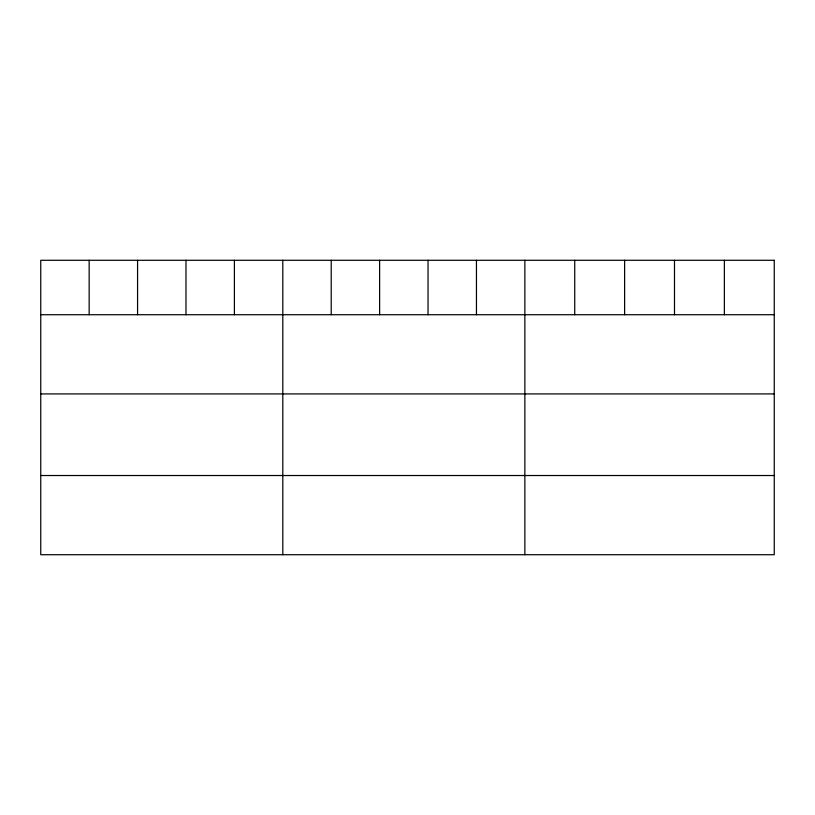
<?xml version="1.0" encoding="UTF-8"?>
<svg xmlns="http://www.w3.org/2000/svg" width="815" height="815" viewBox="0 0 815 815"><rect width="100%" height="100%" fill="white"/><g stroke="black" fill="none" stroke-linecap="round" stroke-linejoin="round"><path stroke-width="1.22" d="M40.75 314.722L774.25 314.722M40.75 393.92L774.25 393.92M40.75 475.522L774.25 475.522M724.372 260.28L724.372 314.722M674.494 260.28L674.494 314.722M624.616 260.28L624.616 314.722M574.738 260.28L574.738 314.722M524.86 260.28L524.86 554.72M476.449 260.28L476.449 314.722M428.038 260.28L428.038 314.722M379.627 260.28L379.627 314.722M331.216 260.28L331.216 314.722M282.805 260.28L282.805 554.72M234.394 260.28L234.394 314.722M185.983 260.28L185.983 314.722M137.572 260.28L137.572 314.722M89.161 260.28L89.161 314.722M774.25 260.28L40.75 260.28L40.75 554.72L774.25 554.72L774.25 260.28"/></g></svg>
